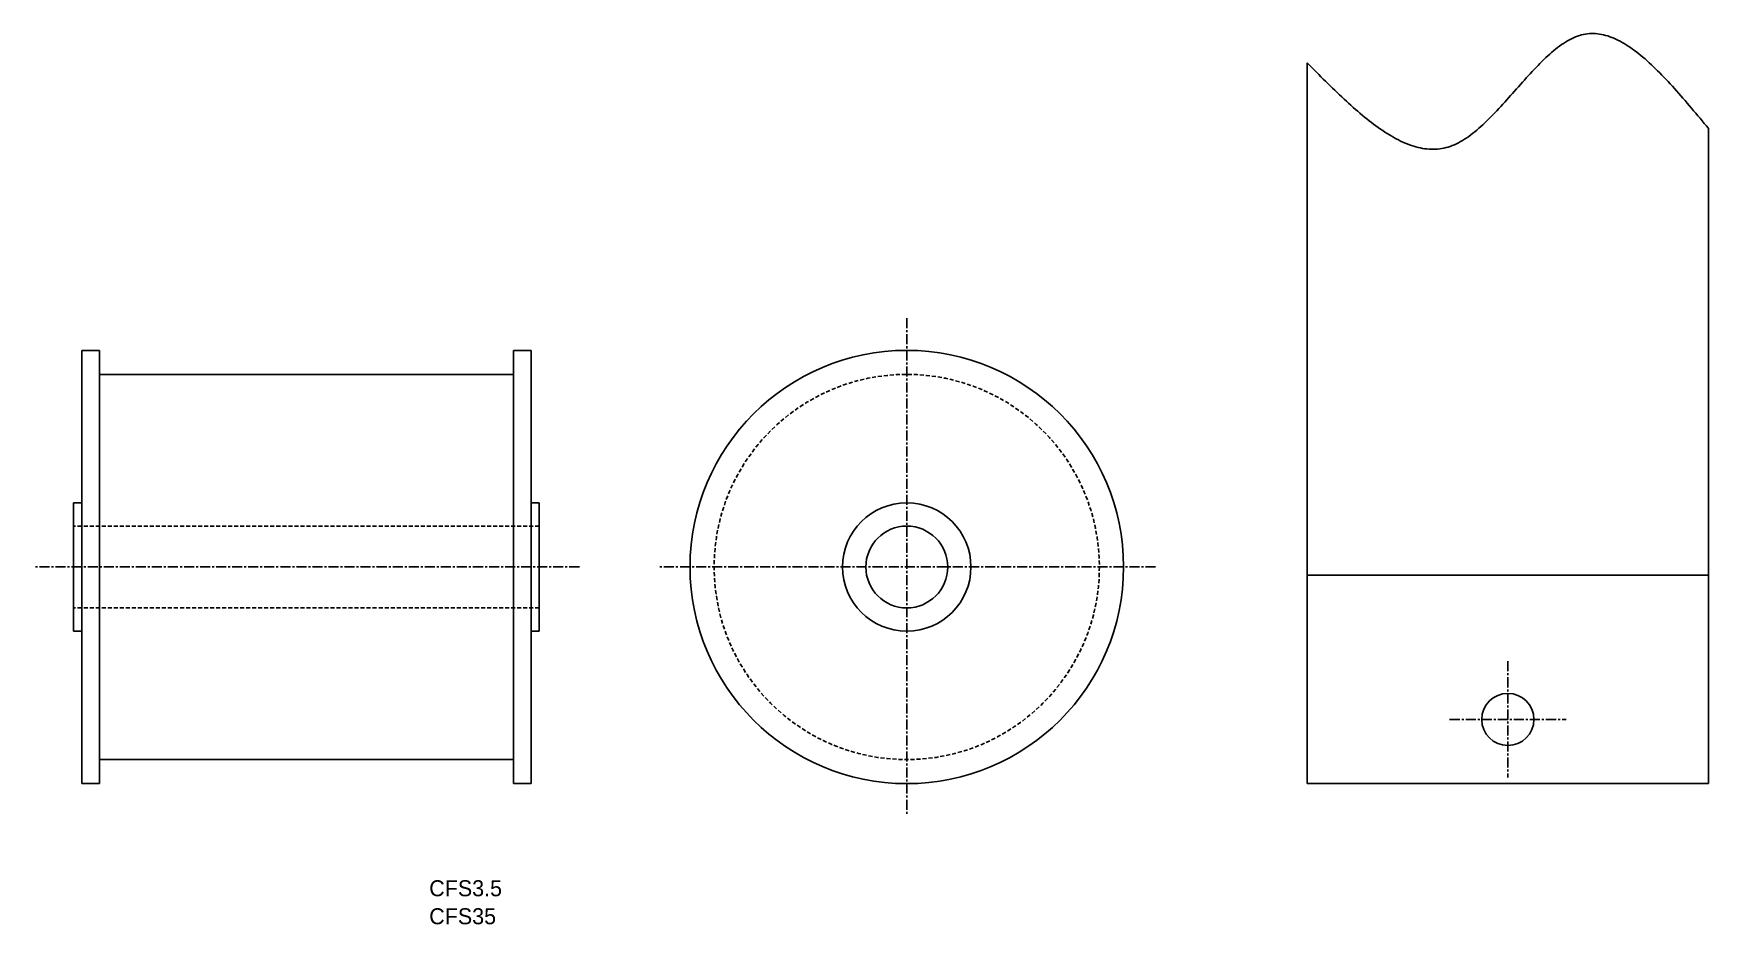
# Model space of a CAD drawing. Extents: x 47 to 256, y 87 to 198.
import ezdxf

# ---------------------------------------------------------------- set-up
doc = ezdxf.new("R2010")
doc.units = 0
doc.linetypes.add('CENTER', pattern=[2, 1.25, -0.25, 0.25, -0.25])
doc.linetypes.add('DASHED', pattern=[0.75, 0.5, -0.25])
doc.layers.get('0').update_dxf_attribs({"linetype": 'CONTINUOUS'})
doc.layers.add('CENTER', color=1, linetype='CENTER')

msp = doc.modelspace()

# ---------------------------------------------------------------- linework, layer by layer
at = {"color": 7, "linetype": 'CONTINUOUS'}
for p, q in [((205.77, 194.37), (205.77, 104.54)), ((255.77, 186.19), (255.77, 104.54)), ((53.1, 158.54), (53.1, 104.54)), ((53.1, 158.54), (55.32, 158.54)), ((55.32, 158.54), (55.32, 104.54)), ((109.1, 158.54), (106.88, 158.54)), ((106.88, 158.54), (106.88, 104.54)), ((109.1, 158.54), (109.1, 104.54)), ((55.32, 155.54), (106.88, 155.54)), ((52.1, 139.54), (52.1, 123.54)), ((52.1, 139.54), (53.1, 139.54)), ((110.1, 139.54), (109.1, 139.54)), ((110.1, 139.54), (110.1, 123.54)), ((205.77, 130.54), (255.77, 130.54)), ((52.1, 123.54), (53.1, 123.54)), ((110.1, 123.54), (109.1, 123.54)), ((55.32, 107.54), (106.88, 107.54)), ((53.1, 104.54), (55.32, 104.54)), ((109.1, 104.54), (106.88, 104.54)), ((205.77, 104.54), (255.77, 104.54))]:
    msp.add_line(p, q, dxfattribs=at)
at = {"color": 3, "linetype": 'DASHED'}
for p, q in [((110.1, 136.64), (52.1, 136.64)), ((110.1, 126.44), (52.1, 126.44))]:
    msp.add_line(p, q, dxfattribs=at)
at = {"color": 7}
msp.add_polyline3d([(205.77, 194.37, 0), (206.06, 194.08, 0), (206.34, 193.79, 0), (206.63, 193.5, 0), (206.92, 193.21, 0), (207.21, 192.92, 0), (207.49, 192.64, 0), (207.78, 192.35, 0), (208.07, 192.07, 0), (208.35, 191.79, 0), (208.64, 191.5, 0), (208.93, 191.22, 0), (209.22, 190.95, 0), (209.5, 190.67, 0), (209.79, 190.4, 0), (210.07, 190.13, 0), (210.36, 189.86, 0), (210.65, 189.6, 0), (210.93, 189.34, 0), (211.22, 189.08, 0), (211.5, 188.82, 0), (211.78, 188.57, 0), (212.07, 188.33, 0), (212.35, 188.09, 0), (212.64, 187.85, 0), (212.92, 187.61, 0), (213.2, 187.38, 0), (213.49, 187.16, 0), (213.77, 186.94, 0), (214.05, 186.72, 0), (214.33, 186.52, 0), (214.62, 186.31, 0), (214.9, 186.12, 0), (215.18, 185.92, 0), (215.46, 185.74, 0), (215.74, 185.56, 0), (216.02, 185.39, 0), (216.3, 185.22, 0), (216.57, 185.06, 0), (216.85, 184.91, 0), (217.13, 184.77, 0), (217.4, 184.63, 0), (217.68, 184.5, 0), (217.96, 184.38, 0), (218.23, 184.27, 0), (218.5, 184.16, 0), (218.78, 184.06, 0), (219.05, 183.97, 0), (219.32, 183.9, 0), (219.6, 183.82, 0), (219.87, 183.76, 0), (220.14, 183.71, 0), (220.41, 183.67, 0), (220.68, 183.64, 0), (220.95, 183.61, 0), (221.22, 183.6, 0), (221.48, 183.6, 0), (221.75, 183.6, 0), (222.01, 183.62, 0), (222.28, 183.65, 0), (222.54, 183.69, 0), (222.8, 183.74, 0), (223.07, 183.8, 0), (223.33, 183.88, 0), (223.59, 183.96, 0), (223.85, 184.06, 0), (224.11, 184.17, 0), (224.37, 184.29, 0), (224.63, 184.42, 0), (224.88, 184.56, 0), (225.14, 184.71, 0), (225.39, 184.87, 0), (225.65, 185.03, 0), (225.9, 185.21, 0), (226.16, 185.4, 0), (226.41, 185.59, 0), (226.66, 185.79, 0), (226.91, 186, 0), (227.16, 186.21, 0), (227.41, 186.44, 0), (227.66, 186.66, 0), (227.91, 186.9, 0), (228.16, 187.14, 0), (228.41, 187.38, 0), (228.66, 187.63, 0), (228.91, 187.88, 0), (229.15, 188.14, 0), (229.4, 188.4, 0), (229.65, 188.66, 0), (229.89, 188.93, 0), (230.14, 189.2, 0), (230.38, 189.47, 0), (230.63, 189.74, 0), (230.87, 190.02, 0), (231.12, 190.29, 0), (231.36, 190.57, 0), (231.61, 190.84, 0), (231.85, 191.12, 0), (232.1, 191.4, 0), (232.34, 191.67, 0), (232.58, 191.95, 0), (232.83, 192.22, 0), (233.07, 192.49, 0), (233.31, 192.76, 0), (233.55, 193.02, 0), (233.8, 193.29, 0), (234.04, 193.55, 0), (234.28, 193.8, 0), (234.53, 194.06, 0), (234.77, 194.3, 0), (235.02, 194.55, 0), (235.26, 194.79, 0), (235.5, 195.02, 0), (235.75, 195.25, 0), (235.99, 195.47, 0), (236.23, 195.68, 0), (236.48, 195.89, 0), (236.72, 196.09, 0), (236.97, 196.28, 0), (237.21, 196.46, 0), (237.46, 196.64, 0), (237.7, 196.8, 0), (237.95, 196.96, 0), (238.2, 197.11, 0), (238.44, 197.25, 0), (238.69, 197.38, 0), (238.93, 197.5, 0), (239.18, 197.6, 0), (239.43, 197.7, 0), (239.68, 197.78, 0), (239.93, 197.85, 0), (240.18, 197.91, 0), (240.43, 197.96, 0), (240.68, 198, 0), (240.93, 198.02, 0), (241.18, 198.03, 0), (241.43, 198.03, 0), (241.69, 198.02, 0), (241.94, 197.99, 0), (242.19, 197.96, 0), (242.45, 197.92, 0), (242.7, 197.86, 0), (242.95, 197.79, 0), (243.21, 197.72, 0), (243.47, 197.63, 0), (243.72, 197.54, 0), (243.98, 197.43, 0), (244.23, 197.32, 0), (244.49, 197.19, 0), (244.75, 197.06, 0), (245.01, 196.92, 0), (245.27, 196.77, 0), (245.52, 196.61, 0), (245.78, 196.44, 0), (246.04, 196.27, 0), (246.3, 196.09, 0), (246.56, 195.9, 0), (246.82, 195.7, 0), (247.08, 195.5, 0), (247.34, 195.29, 0), (247.6, 195.07, 0), (247.86, 194.85, 0), (248.12, 194.62, 0), (248.38, 194.38, 0), (248.65, 194.14, 0), (248.91, 193.89, 0), (249.17, 193.64, 0), (249.43, 193.39, 0), (249.69, 193.12, 0), (249.96, 192.85, 0), (250.22, 192.58, 0), (250.48, 192.31, 0), (250.75, 192.03, 0), (251.01, 191.74, 0), (251.27, 191.45, 0), (251.54, 191.16, 0), (251.8, 190.87, 0), (252.07, 190.57, 0), (252.33, 190.27, 0), (252.59, 189.96, 0), (252.86, 189.66, 0), (253.12, 189.35, 0), (253.38, 189.04, 0), (253.65, 188.73, 0), (253.92, 188.41, 0), (254.18, 188.1, 0), (254.45, 187.78, 0), (254.71, 187.46, 0), (254.97, 187.14, 0), (255.24, 186.82, 0), (255.5, 186.5, 0), (255.77, 186.19, 0)], dxfattribs=at)
at = {"color": 7, "linetype": 'CONTINUOUS'}
for centre, radius in [((155.89, 131.54), 27), ((155.89, 131.54), 8), ((155.89, 131.54), 5.1), ((230.77, 112.54), 3.25)]:
    msp.add_circle(centre, radius, dxfattribs=at)
at = {"color": 3, "linetype": 'DASHED'}
msp.add_circle((155.89, 131.54), 24, dxfattribs=at)
at = {"layer": 'CENTER', "color": 1, "linetype": 'CENTER'}
for p, q in [((155.89, 162.54), (155.89, 100.54)), ((115.1, 131.54), (47.1, 131.54)), ((186.89, 131.54), (124.89, 131.54)), ((230.77, 119.79), (230.77, 105.29)), ((223.52, 112.54), (238.02, 112.54))]:
    msp.add_line(p, q, dxfattribs=at)

# ---------------------------------------------------------------- texts
for s, p in [('CFS3.5', (96.4, 90.5)), ('CFS35', (96.4, 87.01))]:
    msp.add_text(s, height=2).set_placement(p)

doc.saveas('drawing.dxf')
